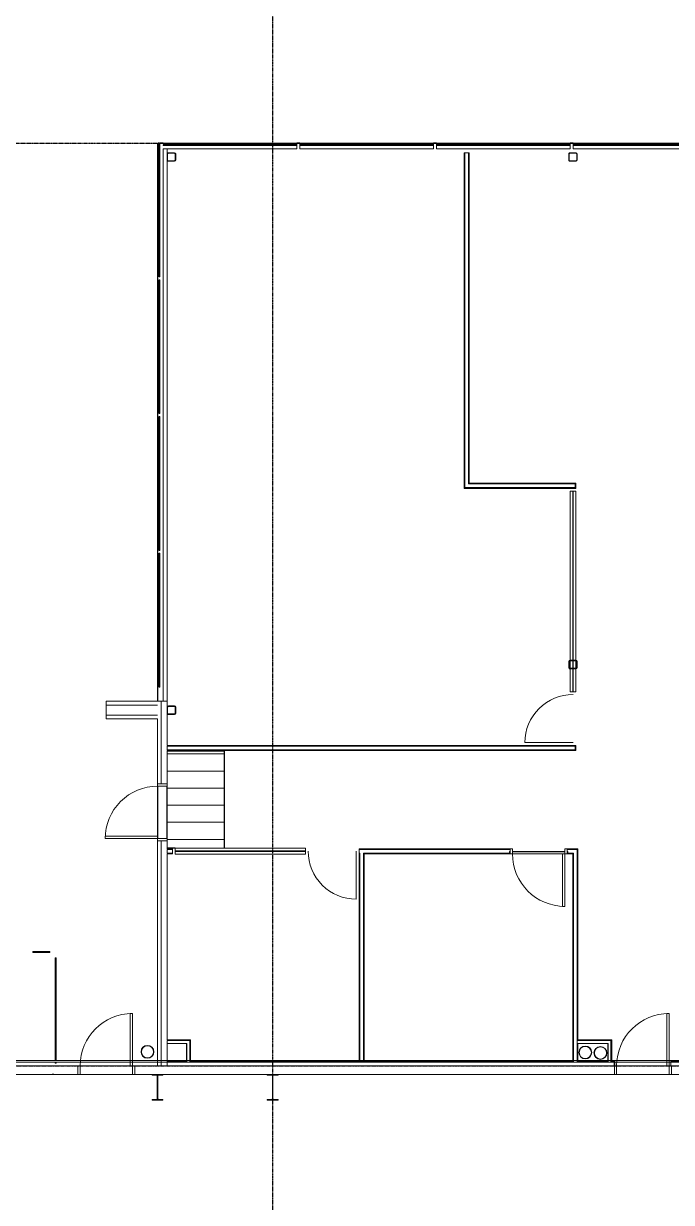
# Model space of a CAD drawing. Header units: millimetres. Extents: x -677815 to 476396, y -125373 to 39000.
# Drawn here: x 227226 to 238601, y -2398 to 18299 of the extents above; entities that cross this region are included whole.
import ezdxf

# ---------------------------------------------------------------- set-up
doc = ezdxf.new("R2010")
doc.units = ezdxf.units.MM
doc.linetypes.add('Xref building Toll$0$Grid Line', pattern=[22.225, 12.7, -3.175, 3.175, -3.175])
for name, color, linetype, lineweight in [('AM_BOR', 4, 'Continuous', 25), ('Xref building Toll$0$A-DOOR', 31, 'Continuous', 9), ('Xref building Toll$0$A-DOOR-HDLN', 31, 'Continuous', 9), ('Xref building Toll$0$A-FLOR', 192, 'Continuous', 25), ('Xref building Toll$0$A-FLOR-PATT', 8, 'Continuous', 18), ('Xref building Toll$0$A-GLAZ-CURT', 52, 'Continuous', 9), ('Xref building Toll$0$A-GLAZ-CWMG', 51, 'Continuous', 9), ('Xref building Toll$0$A-WALL', 113, 'Continuous', 9), ('Xref building Toll$0$A-WALL-PATT', 111, 'Continuous', 9), ('Xref building Toll$0$P-PIPE', 3, 'Continuous', 9), ('Xref building Toll$0$S-COLS', 52, 'Continuous', 9)]:
    doc.layers.add(name, color=color, linetype=linetype, lineweight=lineweight)
doc.layers.add('Xref building Toll$0$S-GRID', color=8, linetype='Continuous')

# ---------------------------------------------------------------- blocks, each defined once
blk = doc.blocks.new('Xref building Toll$0$Toll Grids')
at = {"layer": 'Xref building Toll$0$S-GRID', "linetype": 'Xref building Toll$0$Grid Line'}
for p, q in [((231601, -125373.3), (231601, 36031.5)), ((224843, 16200), (280997.7, 16200)), ((-9195.8, 0), (280997.7, 0))]:
    blk.add_line(p, q, dxfattribs=at)
blk = doc.blocks.new('Xref building Toll$0$_SBA 1SWING SPDoor 01a - 920W x 2700H OD-1991713-MASTER GROUND FLOOR')
at = {"layer": 'Xref building Toll$0$A-DOOR'}
for p, q in [((-500, -85), (-500, 85)), ((-460, 85), (-500, 85)), ((-500, 85), (-500, 85)), ((-460, 85), (-500, 85)), ((-500, 85), (-500, -85)), ((-460, 85), (-460, 85)), ((-460, 85), (-460, -85)), ((-460, -85), (-460, 85)), ((460, 85), (500, 85)), ((460, -85), (460, 85)), ((460, 85), (460, 85)), ((500, 85), (460, 85)), ((460, 85), (460, -85)), ((500, 85), (500, -85)), ((500, 85), (500, 85)), ((500, -85), (500, 85)), ((-500, -85), (-500, -85)), ((-500, -85), (-460, -85)), ((-500, -85), (-460, -85)), ((-460, -85), (-460, -85)), ((420, -85), (420, -1005)), ((460, -85), (420, -85)), ((460, -1005), (460, -85)), ((500, -85), (460, -85)), ((460, -85), (460, -85)), ((460, -85), (500, -85)), ((500, -85), (500, -85)), ((460, -1005), (420, -1005))]:
    blk.add_line(p, q, dxfattribs=at)
blk.add_arc((460, -85), 920, 180, 270, dxfattribs=at)
at = {"layer": 'Xref building Toll$0$A-DOOR-HDLN'}
blk.add_line((-460, -85), (460, -85), dxfattribs=at)
blk = doc.blocks.new('Xref building Toll$0$DOOR_CWall_SGlass 01 - DOOR_CWall_SGlass 01-2170821-MASTER GROUND FLOOR')
at = {"layer": 'Xref building Toll$0$A-DOOR'}
blk.add_line((-422.5, 0), (-422.5, 845), dxfattribs=at)
blk.add_arc((-422.5, 0), 845, 360, 90, dxfattribs=at)
blk = doc.blocks.new('Xref building Toll$0$System Panel - _SBA Glazing Office-2130179-MASTER GROUND FLOOR')
at = {"layer": 'Xref building Toll$0$A-GLAZ-CURT'}
for p, q in [((1142, 5), (-1142, 5)), ((-1142, 5), (-1142, -5)), ((-1142, 5), (-1142, 5)), ((1142, -5), (1142, 5)), ((1142, 5), (1142, 5)), ((-1142, -5), (1142, -5)), ((-1142, -5), (-1142, -5)), ((1142, -5), (1142, -5))]:
    blk.add_line(p, q, dxfattribs=at)
blk = doc.blocks.new('Xref building Toll$0$Rectangular Mullion - _SBA 50 x 100mm Office-2130177-MASTER GROUND FLOOR')
at = {"layer": 'Xref building Toll$0$A-GLAZ-CWMG'}
for p, q in [((237890, 143832), (237890, 143732)), ((237890, 143732), (237890, 143832)), ((237890, 143832), (237890, 143832)), ((240174, 143832), (237890, 143832)), ((237890, 143832), (240174, 143832)), ((237890, 143732), (237890, 143732)), ((237890, 143732), (240174, 143732)), ((237890, 143732), (240174, 143732)), ((240174, 143832), (240174, 143832)), ((240174, 143832), (240174, 143732)), ((240174, 143732), (240174, 143832)), ((240174, 143732), (240174, 143732))]:
    blk.add_line(p, q, dxfattribs=at)
blk = doc.blocks.new('Xref building Toll$0$IVS-CURTPAN-Double Glass - E10THK-I10THK-40mm-1893023-MASTER GROUND FLOOR')
at = {"layer": 'Xref building Toll$0$A-GLAZ-CURT'}
for p, q in [((1175, -10), (-1175, -10)), ((-1175, -10), (-1175, -20)), ((-1175, -10), (-1175, -10)), ((-1175, -20), (1175, -20)), ((-1175, -20), (-1175, -20)), ((1175, -40), (-1175, -40)), ((-1175, -40), (-1175, -50)), ((-1175, -40), (-1175, -40)), ((-1175, -50), (1175, -50)), ((-1175, -50), (-1175, -50)), ((1175, -20), (1175, -10)), ((1175, -10), (1175, -10)), ((1175, -20), (1175, -20)), ((1175, -50), (1175, -40)), ((1175, -40), (1175, -40)), ((1175, -50), (1175, -50))]:
    blk.add_line(p, q, dxfattribs=at)
blk = doc.blocks.new('Xref building Toll$0$Rectangular Mullion - _SBA 50 x 100mm Office-1893016-MASTER GROUND FLOOR')
at = {"layer": 'Xref building Toll$0$A-GLAZ-CWMG'}
for p, q in [((268874, 156212), (268874, 156212)), ((268874, 156212), (268874, 156112)), ((268874, 156112), (268874, 156212)), ((268874, 156212), (271224, 156212)), ((271224, 156212), (268874, 156212)), ((268874, 156112), (268874, 156112)), ((271224, 156112), (268874, 156112)), ((271224, 156112), (268874, 156112)), ((271224, 156212), (271224, 156112)), ((271224, 156112), (271224, 156212)), ((271224, 156212), (271224, 156212)), ((271224, 156112), (271224, 156112))]:
    blk.add_line(p, q, dxfattribs=at)
blk = doc.blocks.new('Xref building Toll$0$IVS-CURTPAN-Double Glass - E10THK-I10THK-40mm-2107828-MASTER GROUND FLOOR')
at = {"layer": 'Xref building Toll$0$A-GLAZ-CURT'}
for p, q in [((1172.5, -10), (-1172.5, -10)), ((-1172.5, -10), (-1172.5, -20)), ((-1172.5, -10), (-1172.5, -10)), ((-1172.5, -20), (1172.5, -20)), ((-1172.5, -20), (-1172.5, -20)), ((1172.5, -40), (-1172.5, -40)), ((-1172.5, -40), (-1172.5, -50)), ((-1172.5, -40), (-1172.5, -40)), ((-1172.5, -50), (1172.5, -50)), ((-1172.5, -50), (-1172.5, -50)), ((1172.5, -20), (1172.5, -10)), ((1172.5, -10), (1172.5, -10)), ((1172.5, -20), (1172.5, -20)), ((1172.5, -50), (1172.5, -40)), ((1172.5, -40), (1172.5, -40)), ((1172.5, -50), (1172.5, -50))]:
    blk.add_line(p, q, dxfattribs=at)
blk = doc.blocks.new('Xref building Toll$0$Rectangular Mullion - _SBA 50 x 100mm Office-2107836-MASTER GROUND FLOOR')
at = {"layer": 'Xref building Toll$0$A-GLAZ-CWMG'}
for p, q in [((237679, 156212), (240024, 156212)), ((240024, 156212), (237679, 156212)), ((240024, 156112), (237679, 156112)), ((240024, 156112), (237679, 156112)), ((240024, 156212), (240024, 156112)), ((240024, 156112), (240024, 156212)), ((240024, 156212), (240024, 156212)), ((240024, 156112), (240024, 156112))]:
    blk.add_line(p, q, dxfattribs=at)
blk = doc.blocks.new('Xref building Toll$0$_SBA 1SWING SPDoor 01a - 920W x 2040H WD-1991709-MASTER GROUND FLOOR')
at = {"layer": 'Xref building Toll$0$A-DOOR'}
for p, q in [((460, 995), (420, 995)), ((420, 75), (420, 995)), ((460, 995), (460, 75)), ((-500, 75), (-500, 75)), ((-500, 75), (-500, -75)), ((-500, 75), (-460, 75)), ((-500, 75), (-460, 75)), ((-500, -75), (-500, 75)), ((-460, -75), (-460, 75)), ((-460, 75), (-460, 75)), ((-460, 75), (-460, -75)), ((460, 75), (420, 75)), ((460, 75), (460, -75)), ((500, 75), (460, 75)), ((460, 75), (460, 75)), ((460, 75), (500, 75)), ((460, -75), (460, 75)), ((500, -75), (500, 75)), ((500, 75), (500, 75)), ((500, 75), (500, -75)), ((-460, -75), (-500, -75)), ((-500, -75), (-500, -75)), ((-460, -75), (-500, -75)), ((-460, -75), (-460, -75)), ((460, -75), (500, -75)), ((460, -75), (460, -75)), ((500, -75), (460, -75)), ((500, -75), (500, -75))]:
    blk.add_line(p, q, dxfattribs=at)
blk.add_arc((460, 75), 920, 90, 180, dxfattribs=at)
at = {"layer": 'Xref building Toll$0$A-DOOR-HDLN'}
blk.add_line((-460, 75), (460, 75), dxfattribs=at)
blk = doc.blocks.new('Xref building Toll$0$_SBA 1SWING SPDoor 01a - 920W x 2700H OD-1991721-MASTER GROUND FLOOR')
at = {"layer": 'Xref building Toll$0$A-DOOR'}
for p, q in [((-500, -45), (-500, 45)), ((-460, 45), (-500, 45)), ((-500, 45), (-500, 45)), ((-460, 45), (-500, 45)), ((-500, 45), (-500, -45)), ((-460, 45), (-460, 45)), ((-460, 45), (-460, -45)), ((-460, -45), (-460, 45)), ((460, 45), (500, 45)), ((460, -45), (460, 45)), ((460, 45), (460, 45)), ((500, 45), (460, 45)), ((460, 45), (460, -45)), ((500, 45), (500, -45)), ((500, 45), (500, 45)), ((500, -45), (500, 45)), ((-500, -45), (-500, -45)), ((-500, -45), (-460, -45)), ((-500, -45), (-460, -45)), ((-460, -45), (-460, -45)), ((420, -45), (420, -965)), ((460, -45), (420, -45)), ((460, -965), (460, -45)), ((500, -45), (460, -45)), ((460, -45), (460, -45)), ((460, -45), (500, -45)), ((500, -45), (500, -45)), ((460, -965), (420, -965))]:
    blk.add_line(p, q, dxfattribs=at)
blk.add_arc((460, -45), 920, 180, 270, dxfattribs=at)
at = {"layer": 'Xref building Toll$0$A-DOOR-HDLN'}
blk.add_line((-460, -45), (460, -45), dxfattribs=at)
blk = doc.blocks.new('Xref building Toll$0$Beca-34-S-SHS-Col_AU_NZ - 150x9_0 SHS-2283817-MASTER GROUND FLOOR')
at = {"layer": 'Xref building Toll$0$S-COLS'}
for p, q in [((-75, 52.5), (-75, -52.5)), ((-66, -52.5), (-66, 52.5)), ((52.5, 75), (-52.5, 75)), ((-52.5, 66), (52.5, 66)), ((66, 52.5), (66, -52.5)), ((75, -52.5), (75, 52.5)), ((52.5, -66), (-52.5, -66)), ((-52.5, -75), (52.5, -75))]:
    blk.add_line(p, q, dxfattribs=at)
for centre, radius, start, end in [((-52.5, 52.5), 22.5, 90, 180), ((-52.5, 52.5), 13.5, 90, 180), ((52.5, 52.5), 22.5, 360, 90), ((52.5, 52.5), 13.5, 0, 90), ((-52.5, -52.5), 22.5, 180, 270), ((-52.5, -52.5), 13.5, 180, 270), ((52.5, -52.5), 22.5, 270, 0), ((52.5, -52.5), 13.5, 270, 0)]:
    blk.add_arc(centre, radius, start, end, dxfattribs=at)
blk = doc.blocks.new('Xref building Toll$0$DWP_Downpipe - 225mm-1378646-MASTER GROUND FLOOR')
at = {"layer": 'Xref building Toll$0$P-PIPE'}
for radius, start, end in [(113, 0, 180), (112, 0, 180), (107, 0, 180), (108, 360, 180), (113, 180, 360), (112, 180, 0), (107, 180, 360), (108, 180, 360)]:
    blk.add_arc((-34, -236), radius, start, end, dxfattribs=at)
blk = doc.blocks.new('Xref building Toll$0$Beca-34-S-SHS-Col_AU_NZ - 150x9_0 SHS-V246-MASTER GROUND FLOOR')
at = {"layer": 'Xref building Toll$0$S-COLS'}
for p, q in [((-75, 52.5), (-75, -52.5)), ((-66, -52.5), (-66, 52.5)), ((52.5, 75), (-52.5, 75)), ((-52.5, 66), (52.5, 66)), ((66, 52.5), (66, -52.5)), ((75, -52.5), (75, 52.5)), ((52.5, -66), (-52.5, -66)), ((-52.5, -75), (52.5, -75))]:
    blk.add_line(p, q, dxfattribs=at)
for centre, radius, start, end in [((-52.5, 52.5), 22.5, 90, 180), ((-52.5, 52.5), 13.5, 90, 180), ((52.5, 52.5), 22.5, 360, 90), ((52.5, 52.5), 13.5, 0, 90), ((-52.5, -52.5), 22.5, 180, 270), ((-52.5, -52.5), 13.5, 180, 270), ((52.5, -52.5), 22.5, 270, 0), ((52.5, -52.5), 13.5, 270, 0)]:
    blk.add_arc(centre, radius, start, end, dxfattribs=at)
blk = doc.blocks.new('Xref building Toll$0$Beca-34-S-SHS-Col_AU_NZ - 150x9_0 SHS-2283617-MASTER GROUND FLOOR')
at = {"layer": 'Xref building Toll$0$S-COLS'}
for p, q in [((-75, 52.5), (-75, -52.5)), ((-66, -52.5), (-66, 52.5)), ((52.5, 75), (-52.5, 75)), ((-52.5, 66), (52.5, 66)), ((66, 52.5), (66, -52.5)), ((75, -52.5), (75, 52.5)), ((52.5, -66), (-52.5, -66)), ((-52.5, -75), (52.5, -75))]:
    blk.add_line(p, q, dxfattribs=at)
for centre, radius, start, end in [((-52.5, 52.5), 22.5, 90, 180), ((-52.5, 52.5), 13.5, 90, 180), ((52.5, 52.5), 22.5, 360, 90), ((52.5, 52.5), 13.5, 0, 90), ((-52.5, -52.5), 22.5, 180, 270), ((-52.5, -52.5), 13.5, 180, 270), ((52.5, -52.5), 22.5, 270, 0), ((52.5, -52.5), 13.5, 270, 0)]:
    blk.add_arc(centre, radius, start, end, dxfattribs=at)
blk = doc.blocks.new('Xref building Toll$0$UB-Universal Beam-Column - C1_5_460UB67-1338434-MASTER GROUND FLOOR')
at = {"layer": 'Xref building Toll$0$S-COLS', "lineweight": 18}
for p, q in [((95, 227), (-95, 227)), ((-95, 227), (-95, 214.3)), ((-95, 214.3), (-15.65, 214.3)), ((15.65, 214.3), (95, 214.3)), ((95, 214.3), (95, 227)), ((-4.25, 202.9), (-4.25, -202.9)), ((4.25, -202.9), (4.25, 202.9)), ((-15.65, -214.3), (-95, -214.3)), ((-95, -214.3), (-95, -227)), ((-95, -227), (95, -227)), ((95, -214.3), (15.65, -214.3)), ((95, -227), (95, -214.3))]:
    blk.add_line(p, q, dxfattribs=at)
at = {"layer": 'Xref building Toll$0$S-COLS'}
for p, q in [((-95, 227), (-95, 227)), ((-95, 214.3), (-95, 214.3)), ((95, 227), (95, 227)), ((95, 214.3), (95, 214.3)), ((-95, -214.3), (-95, -214.3)), ((-95, -227), (-95, -227)), ((95, -214.3), (95, -214.3)), ((95, -227), (95, -227))]:
    blk.add_line(p, q, dxfattribs=at)
at = {"layer": 'Xref building Toll$0$S-COLS', "lineweight": 18}
for centre, start, end in [((-15.65, 202.9), 0, 90), ((15.65, 202.9), 90, 180), ((-15.65, -202.9), 270, 0), ((15.65, -202.9), 180, 270)]:
    blk.add_arc(centre, 11.4, start, end, dxfattribs=at)
blk = doc.blocks.new('Xref building Toll$0$System Panel - _SBA Glazing Office-2116386-MASTER GROUND FLOOR')
at = {"layer": 'Xref building Toll$0$A-GLAZ-CURT'}
for p, q in [((1760, 5), (-1760, 5)), ((-1760, 5), (-1760, -5)), ((-1760, 5), (-1760, 5)), ((1760, -5), (1760, 5)), ((1760, 5), (1760, 5)), ((-1760, -5), (1760, -5)), ((-1760, -5), (-1760, -5)), ((1760, -5), (1760, -5))]:
    blk.add_line(p, q, dxfattribs=at)
blk = doc.blocks.new('Xref building Toll$0$Rectangular Mullion - _SBA 50 x 100mm Office-2116384-MASTER GROUND FLOOR')
at = {"layer": 'Xref building Toll$0$A-GLAZ-CWMG'}
for p, q in [((244924, 150102), (244824, 150102)), ((244824, 150102), (244824, 150102)), ((244824, 150102), (244924, 150102)), ((244824, 150102), (244824, 146582)), ((244824, 150102), (244824, 146582)), ((244924, 150102), (244924, 150102)), ((244924, 146582), (244924, 150102)), ((244924, 150102), (244924, 146582)), ((244924, 146582), (244824, 146582)), ((244824, 146582), (244824, 146582)), ((244824, 146582), (244924, 146582)), ((244924, 146582), (244924, 146582))]:
    blk.add_line(p, q, dxfattribs=at)
blk = doc.blocks.new('Xref building Toll$0$Beca-34-S-SHS-Col_AU_NZ - 150x9_0 SHS-V433-MASTER GROUND FLOOR')
at = {"layer": 'Xref building Toll$0$S-COLS'}
for p, q in [((-75, 52.5), (-75, -52.5)), ((-66, -52.5), (-66, 52.5)), ((52.5, 75), (-52.5, 75)), ((-52.5, 66), (52.5, 66)), ((66, 52.5), (66, -52.5)), ((75, -52.5), (75, 52.5)), ((52.5, -66), (-52.5, -66)), ((-52.5, -75), (52.5, -75))]:
    blk.add_line(p, q, dxfattribs=at)
for centre, radius, start, end in [((-52.5, 52.5), 22.5, 90, 180), ((-52.5, 52.5), 13.5, 90, 180), ((52.5, 52.5), 22.5, 360, 90), ((52.5, 52.5), 13.5, 0, 90), ((-52.5, -52.5), 22.5, 180, 270), ((-52.5, -52.5), 13.5, 180, 270), ((52.5, -52.5), 22.5, 270, 0), ((52.5, -52.5), 13.5, 270, 0)]:
    blk.add_arc(centre, radius, start, end, dxfattribs=at)
blk = doc.blocks.new('Xref building Toll$0$Rectangular Mullion - _SBA 100 x 15mm-2262264-MASTER GROUND FLOOR')
at = {"layer": 'Xref building Toll$0$A-GLAZ-CWMG'}
for p, q in [((235781, 141912), (235796, 141912)), ((235781, 140106), (235781, 141912)), ((235796, 141912), (235796, 140106)), ((235781, 140062), (235781, 140077)), ((235796, 140062), (235781, 140062)), ((235796, 140077), (235796, 140062))]:
    blk.add_line(p, q, dxfattribs=at)
blk = doc.blocks.new('Xref building Toll$0$Rectangular Mullion - _SBA 100 x 15mm-2263733-MASTER GROUND FLOOR')
at = {"layer": 'Xref building Toll$0$A-GLAZ-CWMG'}
for p, q in [((235388, 142005), (235388, 142020)), ((235388, 142020), (235688, 142020)), ((235688, 142005), (235388, 142005)), ((235688, 142020), (235688, 142005))]:
    blk.add_line(p, q, dxfattribs=at)
blk = doc.blocks.new('Xref building Toll$0$DWP_Downpipe - 225mm - OF-2305441-MASTER GROUND FLOOR')
at = {"layer": 'Xref building Toll$0$P-PIPE'}
for radius, start, end in [(113, 360, 180), (113, 180, 360), (107, 0, 180), (107, 180, 0)]:
    blk.add_arc((-34, 236), radius, start, end, dxfattribs=at)
blk = doc.blocks.new('Xref building Toll$0$building block 28092016')
at = {"layer": 'Xref building Toll$0$A-FLOR-PATT', "lineweight": 9}
h = blk.add_hatch(dxfattribs=at)
h.set_pattern_fill('FP_297', color=256, style=0, pattern_type=2)
h.set_pattern_definition([(0, (952713.68, -666824.47), (0, 300), [])])
h.paths.add_polyline_path([(953299, -667679), (953299, -665969), (952299, -665969), (952299, -667679), (952440, -667679)], flags=0)
at = {"layer": 'Xref building Toll$0$A-WALL-PATT', "lineweight": 9}
h = blk.add_hatch(dxfattribs=at)
h.set_pattern_fill('FP_1', color=256, style=0, pattern_type=2)
h.set_pattern_definition([(50, (714549.7, -811512), (3643.682, -318.78), [381, -4191]), (355, (714549.7, -811512), (-704.856, 3821.136), [304.8, -3352.8]), (100.451, (714853.3, -811538.5), (2938.852, 3502.332), [323.8, -3561.8]), (46.184, (714549.7, -810496), (5421.58, -840.856), [571.5, -6286.5]), (96.636, (715001.5, -810566), (4748.05, 4948.55), [485.7, -5342.7]), (351.184, (714549.7, -810496), (4748.1, 4948.51), [457.2, -5029.2]), (21, (715057.7, -810750), (3032.288, -2045.304), [381, -4191]), (326, (715057.7, -810750), (1236.04, 3683.76), [304.8, -3352.8]), (71.451, (715310.3, -810920.4), (4268.343, 1638.425), [323.8, -3561.8]), (37.5, (714549.7, -811512), (61.772, 1691.101), [167.64, -3144.52, 167.64, -3235.96, -3365.5]), (37.5, (714549.7, -811512), (61.772, 1691.101), [-6715.76, 167.64, -3197.86]), (7.5, (714549.7, -811512), (1336.393, 2003.611), [167.64, -1772.92, 167.64, -3068.32, -1282.7]), (7.5, (714549.7, -811512), (1336.393, 2003.611), [-5176.52, 167.64, -1115.06]), (327.5, (713416.8, -811512), (2711.818, -114.5786), [167.64, -1102.36, 167.64, -3794.76, -5257.8]), (327.5, (713416.8, -811512), (2711.818, -114.5786), [-5232.4, 167.64, -5090.16]), (317.5, (712908.8, -811512), (2962.586, 508.533), [167.64, -1483.36, 167.64, -2463.8, -3733.8]), (317.5, (712908.8, -811512), (2962.586, 508.533), [-4282.44, 167.64, -3566.16])])
h.paths.add_polyline_path([(992550, -671649), (992550, -671499), (943065, -671499), (943065, -671649), (992400, -671649)], flags=0)
at = {"layer": 'Xref building Toll$0$A-FLOR'}
for p, q in [((952159, -655299), (952139, -655299)), ((952229, -655299), (952169, -655299)), ((954624, -655299), (954574, -655299)), ((957024, -655299), (956974, -655299)), ((959424, -655299), (959374, -655299)), ((952129, -657649), (952129, -657699)), ((952129, -660049), (952129, -660099)), ((952129, -662449), (952129, -662499)), ((952129, -664849), (952129, -665099)), ((952299, -665969), (953299, -665969)), ((953299, -665969), (953299, -667679)), ((952129, -666589), (952129, -667509)), ((952299, -667509), (952299, -666589)), ((952440, -667679), (952299, -667679)), ((958360, -667734), (959280, -667734))]:
    blk.add_line(p, q, dxfattribs=at)
at = {"layer": 'Xref building Toll$0$A-WALL'}
for p, q in [((952229, -665099), (952229, -655399)), ((952297, -655399), (952297, -655490)), ((952297, -655595), (952297, -665099)), ((957523, -655469), (957523, -661347)), ((957587, -655469), (957587, -661283)), ((957523, -661347), (959461, -661347)), ((957587, -661283), (959461, -661283)), ((959461, -661347), (959461, -661283)), ((952129, -665164), (951229, -665164)), ((952194, -665099), (952194, -666549)), ((952129, -665344), (951229, -665344)), ((952299, -665887), (959461, -665887)), ((952299, -665887), (952299, -665951)), ((952299, -665951), (959461, -665951)), ((959461, -665951), (959461, -665887)), ((952194, -667549), (952194, -671499)), ((952299, -667702), (952299, -667766)), ((952299, -667702), (952390, -667702)), ((952299, -667766), (952390, -667766)), ((955669, -667702), (958320, -667702)), ((955669, -667766), (955682, -667766)), ((955682, -667766), (955682, -671422)), ((955746, -667779), (955746, -667766)), ((955746, -667766), (958307, -667766)), ((955746, -667779), (955746, -671422)), ((958320, -667734), (958307, -667734)), ((958307, -667766), (958307, -667734)), ((959320, -667702), (959497, -667702)), ((959333, -667734), (959320, -667734)), ((959333, -667734), (959333, -667766)), ((959333, -667766), (959433, -667766)), ((959433, -667766), (959433, -671435)), ((959497, -667702), (959497, -671435)), ((952299, -671054), (952694, -671054)), ((952299, -671054), (952299, -671109)), ((952299, -671104), (952644, -671104)), ((952644, -671104), (952644, -671435)), ((952694, -671054), (952694, -671435)), ((959497, -671054), (960090, -671054)), ((959497, -671104), (960040, -671104)), ((959510, -671104), (959510, -671109)), ((960040, -671104), (960040, -671435)), ((960090, -671054), (960090, -671435)), ((952129, -671499), (952299, -671499)), ((959433, -671435), (952299, -671435)), ((952299, -671435), (952299, -671499)), ((952639, -671422), (952644, -671422)), ((960147, -671435), (959497, -671435)), ((960035, -671422), (960040, -671422)), ((960147, -671435), (960147, -671499))]:
    blk.add_line(p, q, dxfattribs=at)
at = {"layer": 'Xref building Toll$0$A-WALL', "lineweight": 18}
for p, q in [((957600, -655469), (957510, -655469)), ((957510, -655469), (957510, -661360)), ((957600, -661270), (957600, -655469)), ((957510, -661360), (959474, -661360)), ((959474, -661270), (957600, -661270)), ((959474, -661360), (959474, -661270)), ((952299, -665099), (951229, -665099)), ((951229, -665099), (951229, -665409)), ((952299, -665874), (952299, -665099)), ((951229, -665409), (952129, -665409)), ((952129, -665409), (952129, -666549)), ((959474, -665874), (952299, -665874)), ((952299, -666549), (952299, -665964)), ((952299, -665964), (959474, -665964)), ((959474, -665964), (959474, -665874)), ((952129, -666549), (952299, -666549)), ((952299, -667549), (952129, -667549)), ((952129, -667549), (952129, -671499)), ((952299, -667689), (952299, -667549)), ((952390, -667689), (952299, -667689)), ((952299, -671041), (952299, -667779)), ((952299, -667779), (952390, -667779)), ((952390, -667779), (952390, -667689)), ((955669, -667689), (955669, -671435)), ((958320, -667689), (955669, -667689)), ((955759, -671435), (955759, -667779)), ((955759, -667779), (958320, -667779)), ((958320, -667779), (958320, -667689)), ((959510, -667689), (959320, -667689)), ((959320, -667689), (959320, -667779)), ((959320, -667779), (959420, -667779)), ((959420, -667779), (959420, -671422)), ((959510, -671041), (959510, -667689)), ((952707, -671041), (952299, -671041)), ((952299, -671422), (952299, -671109)), ((952299, -671109), (952639, -671109)), ((952639, -671109), (952639, -671422)), ((952707, -671422), (952707, -671041)), ((960103, -671041), (959510, -671041)), ((959510, -671422), (959510, -671109)), ((959510, -671109), (960035, -671109)), ((960035, -671109), (960035, -671422)), ((960103, -671422), (960103, -671041)), ((992644, -671405), (929492, -671405)), ((929492, -671434), (992615, -671434)), ((952129, -671499), (943065, -671499)), ((952639, -671422), (952299, -671422)), ((952299, -671499), (961140, -671499)), ((959420, -671422), (952707, -671422)), ((955669, -671435), (955759, -671435)), ((960035, -671422), (959510, -671422)), ((960160, -671422), (960103, -671422)), ((960160, -671499), (960160, -671422)), ((966070, -671422), (961140, -671422)), ((961140, -671422), (961140, -671499)), ((961140, -671499), (974340, -671499)), ((943065, -671649), (952034, -671649)), ((952224, -671649), (954056, -671649)), ((954246, -671649), (965143, -671649))]:
    blk.add_line(p, q, dxfattribs=at)
at = {"layer": 'Xref building Toll$0$A-DOOR'}
for name, p, rotation in [('Xref building Toll$0$DOOR_CWall_SGlass 01 - DOOR_CWall_SGlass 01-2170821-MASTER GROUND FLOOR', (959424, -665402), 90), ('Xref building Toll$0$_SBA 1SWING SPDoor 01a - 920W x 2700H OD-1991713-MASTER GROUND FLOOR', (952214, -667049), 270), ('Xref building Toll$0$DOOR_CWall_SGlass 01 - DOOR_CWall_SGlass 01-2170821-MASTER GROUND FLOOR', (955196, -667729), 180)]:
    blk.add_blockref(name, p, dxfattribs=dict(at, rotation=rotation))
for name, p in [('Xref building Toll$0$_SBA 1SWING SPDoor 01a - 920W x 2700H OD-1991721-MASTER GROUND FLOOR', (958820, -667734)), ('Xref building Toll$0$_SBA 1SWING SPDoor 01a - 920W x 2040H WD-1991709-MASTER GROUND FLOOR', (951229, -671574)), ('Xref building Toll$0$_SBA 1SWING SPDoor 01a - 920W x 2040H WD-1991709-MASTER GROUND FLOOR', (960650, -671574))]:
    blk.add_blockref(name, p, dxfattribs=at)
at = {"layer": 'Xref building Toll$0$A-GLAZ-CURT'}
for name, p, rotation in [('Xref building Toll$0$IVS-CURTPAN-Double Glass - E10THK-I10THK-40mm-1893023-MASTER GROUND FLOOR', (952179, -656474), 270), ('Xref building Toll$0$IVS-CURTPAN-Double Glass - E10THK-I10THK-40mm-2107828-MASTER GROUND FLOOR', (953401, -655349), 180), ('Xref building Toll$0$IVS-CURTPAN-Double Glass - E10THK-I10THK-40mm-1893023-MASTER GROUND FLOOR', (955799, -655349), 180), ('Xref building Toll$0$IVS-CURTPAN-Double Glass - E10THK-I10THK-40mm-1893023-MASTER GROUND FLOOR', (958199, -655349), 180), ('Xref building Toll$0$IVS-CURTPAN-Double Glass - E10THK-I10THK-40mm-1893023-MASTER GROUND FLOOR', (960599, -655349), 180), ('Xref building Toll$0$IVS-CURTPAN-Double Glass - E10THK-I10THK-40mm-1893023-MASTER GROUND FLOOR', (952179, -658874), 270), ('Xref building Toll$0$IVS-CURTPAN-Double Glass - E10THK-I10THK-40mm-1893023-MASTER GROUND FLOOR', (952179, -661274), 270), ('Xref building Toll$0$System Panel - _SBA Glazing Office-2116386-MASTER GROUND FLOOR', (959424, -663169), 90), ('Xref building Toll$0$IVS-CURTPAN-Double Glass - E10THK-I10THK-40mm-1893023-MASTER GROUND FLOOR', (952179, -663674), 270), ('Xref building Toll$0$System Panel - _SBA Glazing Office-2130179-MASTER GROUND FLOOR', (953582, -667729), 180)]:
    blk.add_blockref(name, p, dxfattribs=dict(at, rotation=rotation))
at = {"layer": 'Xref building Toll$0$A-GLAZ-CWMG'}
for name, p in [('Xref building Toll$0$Rectangular Mullion - _SBA 50 x 100mm Office-2107836-MASTER GROUND FLOOR', (714550, -811512)), ('Xref building Toll$0$Rectangular Mullion - _SBA 50 x 100mm Office-1893016-MASTER GROUND FLOOR', (685750, -811512)), ('Xref building Toll$0$Rectangular Mullion - _SBA 50 x 100mm Office-1893016-MASTER GROUND FLOOR', (688150, -811512)), ('Xref building Toll$0$Rectangular Mullion - _SBA 50 x 100mm Office-1893016-MASTER GROUND FLOOR', (690550, -811512)), ('Xref building Toll$0$Rectangular Mullion - _SBA 50 x 100mm Office-2116384-MASTER GROUND FLOOR', (714550, -811512)), ('Xref building Toll$0$Rectangular Mullion - _SBA 50 x 100mm Office-2130177-MASTER GROUND FLOOR', (714550, -811512)), ('Xref building Toll$0$Rectangular Mullion - _SBA 100 x 15mm-2263733-MASTER GROUND FLOOR', (714550, -811512)), ('Xref building Toll$0$Rectangular Mullion - _SBA 100 x 15mm-2262264-MASTER GROUND FLOOR', (714550, -811512))]:
    blk.add_blockref(name, p, dxfattribs=at)
at = {"layer": 'Xref building Toll$0$P-PIPE', "rotation": 180}
for p in [(951917, -671489), (959871, -671509)]:
    blk.add_blockref('Xref building Toll$0$DWP_Downpipe - 225mm-1378646-MASTER GROUND FLOOR', p, dxfattribs=at)
at = {"layer": 'Xref building Toll$0$P-PIPE'}
blk.add_blockref('Xref building Toll$0$DWP_Downpipe - 225mm - OF-2305441-MASTER GROUND FLOOR', (959673, -671500), dxfattribs=at)
at = {"layer": 'Xref building Toll$0$S-COLS', "rotation": 180}
for name, p in [('Xref building Toll$0$Beca-34-S-SHS-Col_AU_NZ - 150x9_0 SHS-2283817-MASTER GROUND FLOOR', (952372, -655542)), ('Xref building Toll$0$Beca-34-S-SHS-Col_AU_NZ - 150x9_0 SHS-V246-MASTER GROUND FLOOR', (959424, -655542)), ('Xref building Toll$0$Beca-34-S-SHS-Col_AU_NZ - 150x9_0 SHS-2283617-MASTER GROUND FLOOR', (959424, -664453)), ('Xref building Toll$0$Beca-34-S-SHS-Col_AU_NZ - 150x9_0 SHS-V433-MASTER GROUND FLOOR', (952372, -665255))]:
    blk.add_blockref(name, p, dxfattribs=at)
at = {"layer": 'Xref building Toll$0$S-COLS'}
for p in [(952129, -671876), (954151, -671876)]:
    blk.add_blockref('Xref building Toll$0$UB-Universal Beam-Column - C1_5_460UB67-1338434-MASTER GROUND FLOOR', p, dxfattribs=at)
blk = doc.blocks.new('Xref building Toll')
for name, p in [('Xref building Toll$0$Toll Grids', (0, 0)), ('Xref building Toll$0$building block 28092016', (-722550, 671499))]:
    blk.add_blockref(name, p)

msp = doc.modelspace()

# ---------------------------------------------------------------- block references
at = {"layer": 'AM_BOR'}
msp.add_blockref('Xref building Toll', (0, 0), dxfattribs=at)

doc.saveas('drawing.dxf')
